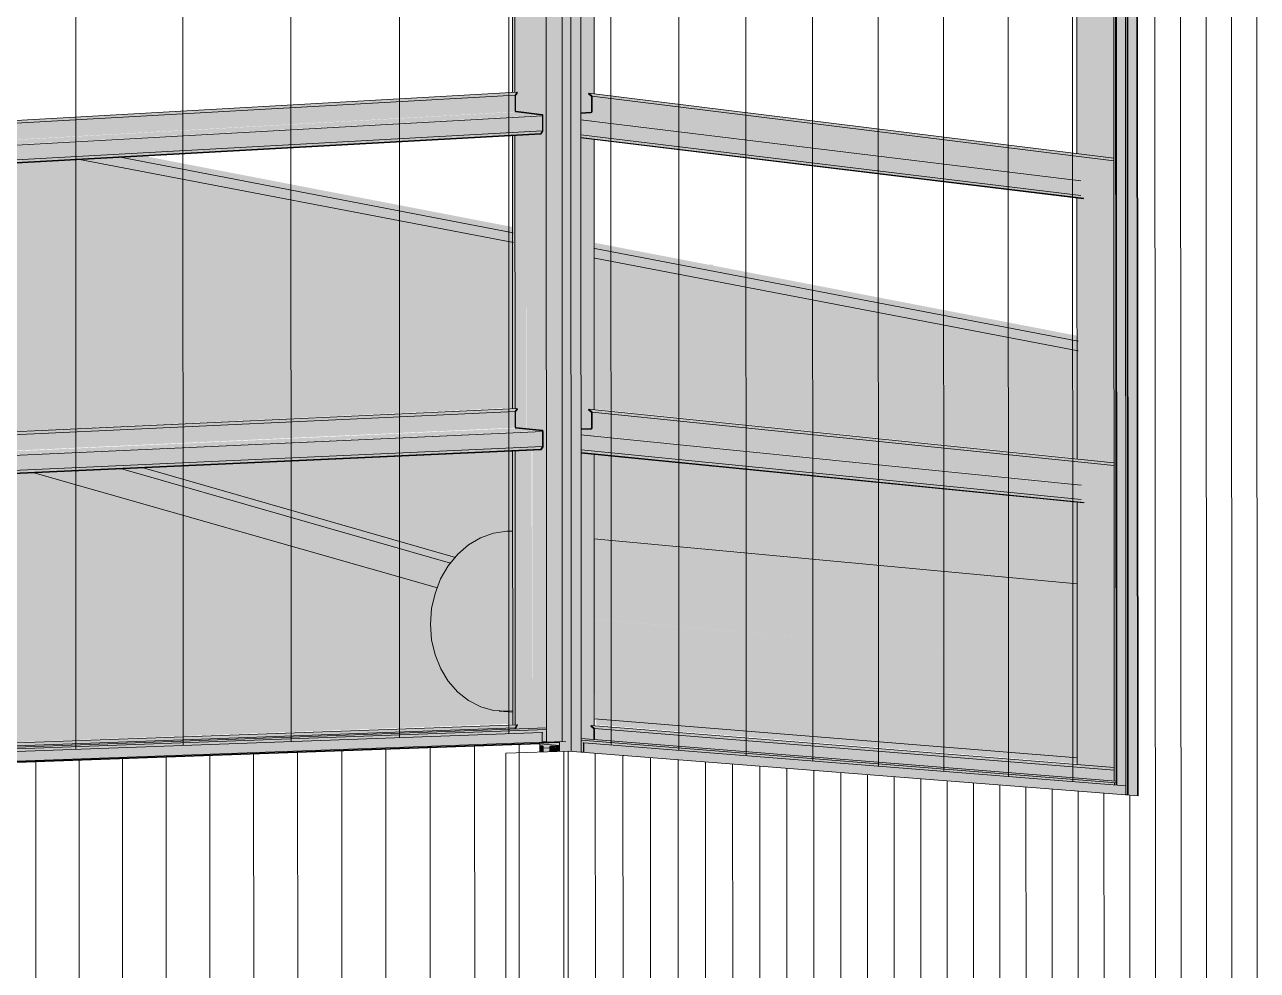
# Model space of a CAD drawing. Header units: inches. Extents: x 31213 to 31218, y -65 to 66.
# Drawn here: x 31216.3191 to 31216.3857, y -64.8469 to -64.7957 of the extents above; entities that cross this region are included whole.
import ezdxf

# ---------------------------------------------------------------- set-up
doc = ezdxf.new("R2010")
doc.units = ezdxf.units.IN
doc.header["$MEASUREMENT"] = 0
for name, color, linetype, lineweight in [('A-GLAZ-CURT', 52, 'Continuous', 9), ('A-GLAZ-CWMG', 51, 'Continuous', 9), ('A-WALL', 113, 'Continuous', 13), ('A-WALL-PATT', 111, 'Continuous', 13), ('L-SITE-WALL', 31, 'Continuous', 13), ('M-HVAC-DUCT', 70, 'Continuous', 9), ('S-BEAM', 12, 'Continuous', 9), ('S-COLS', 52, 'Continuous', 9)]:
    doc.layers.add(name, color=color, linetype=linetype, lineweight=lineweight)

# ---------------------------------------------------------------- blocks, each defined once
blk = doc.blocks.new('FP_53-Looking South East')
at = {"layer": 'A-WALL-PATT', "lineweight": 9}
for p, q in [((-6208.179241, -64.853399), (-6208.179272, -64.78906)), ((-6208.177857, -64.853431), (-6208.177888, -64.789371)), ((-6208.176477, -64.853463), (-6208.176509, -64.789681)), ((-6208.175103, -64.853495), (-6208.175135, -64.78999)), ((-6208.173734, -64.853527), (-6208.173766, -64.790298)), ((-6208.209537, -64.852698), (-6208.209543, -64.835135)), ((-6208.208039, -64.852732), (-6208.208045, -64.835253)), ((-6208.206547, -64.852767), (-6208.206553, -64.83537)), ((-6208.205061, -64.852801), (-6208.205067, -64.835487)), ((-6208.20358, -64.852836), (-6208.203587, -64.835603)), ((-6208.202105, -64.85287), (-6208.202112, -64.835719)), ((-6208.200635, -64.852904), (-6208.200642, -64.835835)), ((-6208.199171, -64.852938), (-6208.199178, -64.83595)), ((-6208.197713, -64.852972), (-6208.19772, -64.836065)), ((-6208.19626, -64.853005), (-6208.196267, -64.836179)), ((-6208.194812, -64.853039), (-6208.19482, -64.836293)), ((-6208.19337, -64.853072), (-6208.193378, -64.836406)), ((-6208.191934, -64.853105), (-6208.191941, -64.836519)), ((-6208.190502, -64.853138), (-6208.19051, -64.836632)), ((-6208.189076, -64.853171), (-6208.189084, -64.836744)), ((-6208.187656, -64.853204), (-6208.187663, -64.836856)), ((-6208.18624, -64.853237), (-6208.186248, -64.836967)), ((-6208.18483, -64.85327), (-6208.184837, -64.837078)), ((-6208.183425, -64.853302), (-6208.183432, -64.837188)), ((-6208.182025, -64.853335), (-6208.182033, -64.837298)), ((-6208.180631, -64.853367), (-6208.180638, -64.837408))]:
    blk.add_line(p, q, dxfattribs=at)
blk = doc.blocks.new('FP_54-Looking South East')
at = {"layer": 'A-WALL-PATT', "lineweight": 9}
for p, q in [((-6208.213649, -64.852602), (-6208.213655, -64.835113)), ((-6208.211232, -64.852639), (-6208.211238, -64.835027))]:
    blk.add_line(p, q, dxfattribs=at)
blk = doc.blocks.new('FP_68-Looking South East')
at = {"layer": 'A-WALL-PATT', "lineweight": 9}
for p, q in [((-6208.228013, -64.852265), (-6208.228018, -64.835186)), ((-6208.225636, -64.852321), (-6208.225641, -64.835101)), ((-6208.223252, -64.852377), (-6208.223257, -64.835015)), ((-6208.220861, -64.852433), (-6208.220866, -64.834929)), ((-6208.218464, -64.852489), (-6208.218469, -64.834843)), ((-6208.21606, -64.852545), (-6208.216066, -64.834756)), ((-6208.213655, -64.835113), (-6208.213655, -64.83467)), ((-6208.239802, -64.851989), (-6208.239806, -64.83561)), ((-6208.237457, -64.852044), (-6208.237461, -64.835525)), ((-6208.235106, -64.852099), (-6208.23511, -64.835441)), ((-6208.232748, -64.852154), (-6208.232753, -64.835356)), ((-6208.230384, -64.85221), (-6208.230388, -64.835271))]:
    blk.add_line(p, q, dxfattribs=at)
blk = doc.blocks.new('FP_69-Looking South East')
at = {"layer": 'A-WALL-PATT', "lineweight": 9}
blk.add_line((-6208.2115, -64.835036), (-6208.2115, -64.834713), dxfattribs=at)
blk = doc.blocks.new('FP_70-Looking South East')
at = {"layer": 'A-WALL-PATT', "lineweight": 9}
for p, q in [((-6208.214209, -64.834087), (-6208.214227, -64.782488)), ((-6208.220124, -64.834302), (-6208.22014, -64.782879)), ((-6208.231832, -64.834727), (-6208.231846, -64.783653)), ((-6208.225998, -64.834515), (-6208.226013, -64.783268)), ((-6208.237628, -64.834937), (-6208.23764, -64.784036))]:
    blk.add_line(p, q, dxfattribs=at)
blk = doc.blocks.new('FP_71-Looking South East')
at = {"layer": 'A-WALL-PATT', "lineweight": 9}
for p, q in [((-6208.20868, -64.834691), (-6208.208699, -64.78346)), ((-6208.205014, -64.834981), (-6208.205034, -64.784279)), ((-6208.201382, -64.835269), (-6208.201402, -64.785091)), ((-6208.197784, -64.835555), (-6208.197804, -64.785895)), ((-6208.194219, -64.835838), (-6208.194239, -64.786691)), ((-6208.190686, -64.836118), (-6208.190707, -64.787481)), ((-6208.187186, -64.836395), (-6208.187208, -64.788263)), ((-6208.183718, -64.83667), (-6208.18374, -64.789038))]:
    blk.add_line(p, q, dxfattribs=at)

msp = doc.modelspace()

# ---------------------------------------------------------------- hatches: boundary and pattern name
at = {"layer": 'A-GLAZ-CWMG', "lineweight": 5}
for points in [[(31216.34729, -64.834531), (31216.348147, -64.8345), (31216.348129, -64.781948), (31216.347272, -64.782005), (31216.34729, -64.832893)], [(31216.347988, -64.835036), (31216.348631, -64.835019), (31216.348612, -64.78197), (31216.347969, -64.782012), (31216.347988, -64.835019)], [(31216.349164, -64.835079), (31216.349145, -64.783096), (31216.348612, -64.78197), (31216.348631, -64.835037)], [(31216.379251, -64.837445), (31216.379227, -64.788851), (31216.378735, -64.789709), (31216.378758, -64.837406)], [(31216.378629, -64.837392), (31216.378606, -64.78969), (31216.378208, -64.789601), (31216.377998, -64.789966), (31216.37802, -64.83685), (31216.378621, -64.836897), (31216.378621, -64.837391)], [(31216.378721, -64.837399), (31216.378688, -64.789708), (31216.378606, -64.789711), (31216.378629, -64.837392), (31216.378698, -64.837397)], [(31216.378758, -64.837402), (31216.378735, -64.789709), (31216.378698, -64.789711), (31216.378721, -64.837399)], [(31216.378139, -64.836859), (31216.378117, -64.789904), (31216.378074, -64.789979), (31216.378096, -64.836856)], [(31216.261265, -64.83699), (31216.34729, -64.833861), (31216.347272, -64.833773), (31216.261265, -64.836913)], [(31216.261265, -64.837135), (31216.347064, -64.834046), (31216.34709, -64.83452), (31216.347291, -64.834513), (31216.347272, -64.833802), (31216.261265, -64.836933)], [(31216.260843, -64.837642), (31216.347052, -64.834539), (31216.347052, -64.834022), (31216.260843, -64.83715), (31216.260843, -64.837272)], [(31216.261265, -64.83767), (31216.347453, -64.834571), (31216.346926, -64.834544), (31216.261178, -64.837645), (31216.261178, -64.837664)], [(31216.347052, -64.834521), (31216.347064, -64.834518), (31216.347052, -64.834481)], [(31216.347441, -64.834548), (31216.347438, -64.834541), (31216.347386, -64.834543)], [(31216.34746, -64.834569), (31216.347441, -64.834541), (31216.347441, -64.834568)], [(31216.347453, -64.834571), (31216.347441, -64.834548), (31216.347441, -64.83457)], [(31216.378096, -64.836732), (31216.378096, -64.836646), (31216.349164, -64.834344), (31216.349164, -64.834433), (31216.373768, -64.836388)], [(31216.37801, -64.836849), (31216.378009, -64.836671), (31216.349164, -64.834376), (31216.349164, -64.835073), (31216.349293, -64.835068), (31216.349312, -64.834573), (31216.373768, -64.836513)], [(31216.349312, -64.835086), (31216.349293, -64.835069), (31216.349308, -64.835086)], [(31216.378621, -64.837395), (31216.37862, -64.836898), (31216.349312, -64.834573), (31216.349312, -64.83509), (31216.378148, -64.837358)]]:
    msp.add_hatch(color=256, dxfattribs=at).paths.add_polyline_path(points, flags=0)
h = msp.add_hatch(color=256, dxfattribs=at)
h.paths.add_polyline_path([(31216.378095, -64.836067), (31216.378088, -64.820432), (31216.377983, -64.820441), (31216.37801, -64.83606), (31216.378077, -64.836066)], flags=0)
h.paths.add_polyline_path([(31216.378088, -64.819591), (31216.37808, -64.803925), (31216.377975, -64.803912), (31216.377983, -64.81958)], flags=0)
h.paths.add_polyline_path([(31216.37808, -64.803116), (31216.378074, -64.789979), (31216.377969, -64.789986), (31216.377975, -64.803103)], flags=0)
at = {"layer": 'A-WALL', "lineweight": 5, "transparency": 33554573}
for points in [[(31216.348106, -64.835032), (31216.348583, -64.835017), (31216.348564, -64.781998), (31216.348252, -64.782019), (31216.348253, -64.784626), (31216.348147, -64.784625), (31216.348147, -64.808759), (31216.348335, -64.808759), (31216.348344, -64.832893), (31216.348489, -64.832893), (31216.348459, -64.834524), (31216.348106, -64.834501), (31216.348106, -64.835019)], [(31216.347386, -64.834543), (31216.347386, -64.834539), (31216.347988, -64.834522), (31216.347969, -64.834506), (31216.347367, -64.834542)], [(31216.379084, -64.837428), (31216.379077, -64.837416), (31216.378939, -64.837416)]]:
    msp.add_hatch(color=256, dxfattribs=at).paths.add_polyline_path(points, flags=0)
at = {"layer": 'L-SITE-WALL', "lineweight": 5}
msp.add_hatch(color=256, dxfattribs=at).paths.add_polyline_path([(31216.379285, -64.837444), (31216.379251, -64.788849), (31216.379227, -64.788851), (31216.379251, -64.837441)], flags=0)
h = msp.add_hatch(color=256, dxfattribs=at)
h.paths.add_polyline_path([(31216.378721, -64.837399), (31216.378688, -64.789708), (31216.378606, -64.789711), (31216.378655, -64.837394), (31216.378698, -64.837397)], flags=0)
h.paths.add_polyline_path([(31216.377991, -64.835914), (31216.377969, -64.820533), (31216.376207, -64.820609), (31216.376207, -64.821425), (31216.376365, -64.821572), (31216.375991, -64.821566), (31216.375997, -64.835752), (31216.377969, -64.835912)], flags=0)
h.paths.add_polyline_path([(31216.377983, -64.81944), (31216.377969, -64.804073), (31216.376199, -64.804166), (31216.376199, -64.804982), (31216.376357, -64.805127), (31216.375983, -64.805114), (31216.37599, -64.819235), (31216.377969, -64.819439)], flags=0)
h.paths.add_polyline_path([(31216.377975, -64.802969), (31216.377941, -64.789979), (31216.375976, -64.789539), (31216.375977, -64.792026), (31216.376915, -64.792233), (31216.376953, -64.792283), (31216.376977, -64.792315), (31216.377057, -64.792421), (31216.377033, -64.792446), (31216.376552, -64.79234), (31216.376194, -64.792362), (31216.376195, -64.794553), (31216.377058, -64.794758), (31216.376916, -64.794962), (31216.376195, -64.794998), (31216.375978, -64.794951), (31216.375982, -64.80272), (31216.377969, -64.802968)], flags=0)
at = {"layer": 'M-HVAC-DUCT', "lineweight": 5}
for points in [[(31216.345148, -64.832868), (31216.345472, -64.832823), (31216.345454, -64.82315), (31216.345145, -64.823132), (31216.344426, -64.823236), (31216.343731, -64.823485), (31216.343078, -64.823871), (31216.342489, -64.824382), (31216.341981, -64.825002), (31216.341569, -64.825713), (31216.341266, -64.826493), (31216.34108, -64.827318), (31216.341018, -64.828164), (31216.341081, -64.829005), (31216.341267, -64.829816), (31216.341646, -64.830694), (31216.341983, -64.831249), (31216.342492, -64.831829), (31216.343119, -64.832313), (31216.343734, -64.832627), (31216.34443, -64.832821)], [(31216.375999, -64.830182), (31216.375983, -64.825988), (31216.34988, -64.823553), (31216.34988, -64.827886), (31216.37598, -64.83018)]]:
    msp.add_hatch(color=256, dxfattribs=at).paths.add_polyline_path(points, flags=0)
h = msp.add_hatch(color=256, dxfattribs=at)
h.paths.add_polyline_path([(31216.376005, -64.835369), (31216.37598, -64.83018), (31216.34988, -64.827889), (31216.349916, -64.833255), (31216.375983, -64.835367)], flags=0)
h.paths.add_polyline_path([(31216.345472, -64.832894), (31216.345454, -64.832825), (31216.345148, -64.832868), (31216.345455, -64.832893)], flags=0)
h = msp.add_hatch(color=256, dxfattribs=at)
h.paths.add_polyline_path([(31216.376005, -64.835379), (31216.375983, -64.835367), (31216.375984, -64.835378)], flags=0)
h.paths.add_polyline_path([(31216.345472, -64.832905), (31216.345455, -64.832893), (31216.345455, -64.832904)], flags=0)
at = {"layer": 'S-BEAM', "lineweight": 5}
h = msp.add_hatch(color=256, dxfattribs=at)
h.paths.add_polyline_path([(31216.376041, -64.812864), (31216.37603, -64.812568), (31216.356296, -64.808768), (31216.356296, -64.808715), (31216.356023, -64.808715), (31216.349912, -64.807539), (31216.349912, -64.807843), (31216.37603, -64.812862)], flags=0)
h.paths.add_polyline_path([(31216.345499, -64.806995), (31216.34549, -64.806687), (31216.325417, -64.802822), (31216.324151, -64.802892), (31216.34549, -64.806993)], flags=0)
h.paths.add_polyline_path([(31216.314866, -64.801107), (31216.31614, -64.801035), (31216.265514, -64.791285), (31216.265514, -64.791201), (31216.26455, -64.791015), (31216.264868, -64.791498), (31216.31249, -64.80065)], flags=0)
h = msp.add_hatch(color=256, dxfattribs=at)
h.paths.add_polyline_path([(31216.376043, -64.813374), (31216.37603, -64.812862), (31216.349912, -64.807843), (31216.349914, -64.80837), (31216.376031, -64.813372)], flags=0)
h.paths.add_polyline_path([(31216.3455, -64.807525), (31216.34549, -64.806993), (31216.324151, -64.802892), (31216.321944, -64.803013), (31216.345491, -64.807523)], flags=0)
h.paths.add_polyline_path([(31216.312646, -64.801232), (31216.314866, -64.801107), (31216.265637, -64.791646), (31216.26564, -64.79223), (31216.31249, -64.801203)], flags=0)
h.paths.add_polyline_path([(31216.260486, -64.791911), (31216.262325, -64.791794), (31216.262241, -64.791666), (31216.259962, -64.791811)], flags=0)
h.paths.add_polyline_path([(31216.263105, -64.791744), (31216.265391, -64.791599), (31216.264868, -64.791498), (31216.262581, -64.791644)], flags=0)
h = msp.add_hatch(color=256, dxfattribs=at)
h.paths.add_polyline_path([(31216.376048, -64.825963), (31216.376031, -64.821531), (31216.349917, -64.818938), (31216.349919, -64.823521), (31216.376031, -64.825961)], flags=0)
h.paths.add_polyline_path([(31216.342364, -64.824549), (31216.342523, -64.824354), (31216.343154, -64.823819), (31216.343766, -64.823457), (31216.344462, -64.823207), (31216.345181, -64.823103), (31216.345505, -64.823102), (31216.345491, -64.81877), (31216.325487, -64.819699), (31216.342315, -64.824535)], flags=0)
h.paths.add_polyline_path([(31216.376045, -64.819201), (31216.376031, -64.813372), (31216.349914, -64.80837), (31216.349917, -64.816526), (31216.376031, -64.819199)], flags=0)
h.paths.add_polyline_path([(31216.318631, -64.817728), (31216.345503, -64.816457), (31216.345491, -64.807523), (31216.321944, -64.803013), (31216.276251, -64.805548), (31216.318558, -64.817707)], flags=0)
h.paths.add_polyline_path([(31216.270479, -64.803629), (31216.31249, -64.801241), (31216.31249, -64.801203), (31216.265637, -64.792229), (31216.26564, -64.796286), (31216.268698, -64.800926)], flags=0)
h.paths.add_polyline_path([(31216.263229, -64.792626), (31216.263228, -64.791768), (31216.262581, -64.791644), (31216.262692, -64.791812)], flags=0)
h = msp.add_hatch(color=256, dxfattribs=at)
h.paths.add_polyline_path([(31216.376094, -64.835706), (31216.376073, -64.835335), (31216.349956, -64.833217), (31216.349987, -64.833601), (31216.376073, -64.835704)], flags=0)
h.paths.add_polyline_path([(31216.299551, -64.835249), (31216.345541, -64.833544), (31216.345523, -64.832858), (31216.344497, -64.832774), (31216.3438, -64.832581), (31216.343147, -64.832247), (31216.342557, -64.831783), (31216.342045, -64.831199), (31216.341635, -64.830524), (31216.341331, -64.829768), (31216.341144, -64.828949), (31216.341081, -64.828115), (31216.341144, -64.827266), (31216.341402, -64.826255), (31216.341436, -64.826169), (31216.319531, -64.819926), (31216.273618, -64.822014), (31216.273334, -64.828435), (31216.298976, -64.835099)], flags=0)
h.paths.add_polyline_path([(31216.260486, -64.825095), (31216.260486, -64.822611), (31216.252352, -64.822981), (31216.260486, -64.825095)], flags=0)
h.paths.add_polyline_path([(31216.245255, -64.821137), (31216.260486, -64.820424), (31216.260486, -64.808991), (31216.248997, -64.807024), (31216.201156, -64.809675), (31216.242422, -64.820401)], flags=0)
h.paths.add_polyline_path([(31216.273715, -64.819804), (31216.3127, -64.817979), (31216.31229, -64.817862), (31216.27409, -64.811321), (31216.27372, -64.819684)], flags=0)
h.paths.add_polyline_path([(31216.195454, -64.807854), (31216.239302, -64.805364), (31216.233256, -64.804328), (31216.232992, -64.804329), (31216.232993, -64.804283), (31216.207664, -64.799946), (31216.207391, -64.799946), (31216.207391, -64.799899), (31216.190146, -64.796947), (31216.190146, -64.800463), (31216.194788, -64.806928)], flags=0)
h.paths.add_polyline_path([(31216.187937, -64.797388), (31216.187937, -64.796568), (31216.187266, -64.796454), (31216.187376, -64.796606)], flags=0)
for points in [[(31215.727652, -64.834839), (31216.345595, -64.800393), (31216.345595, -64.799554), (31215.727654, -64.8343)], [(31215.72808, -64.834276), (31216.345595, -64.799554), (31216.345703, -64.799397), (31215.72808, -64.834179)], [(31216.377975, -64.803103), (31216.377969, -64.802968), (31216.349582, -64.799447), (31216.349756, -64.799608), (31216.377969, -64.803103)], [(31216.378529, -64.80398), (31216.378529, -64.803172), (31216.349756, -64.799608), (31216.349756, -64.800446), (31216.378148, -64.803933)], [(31215.728079, -64.834862), (31216.345613, -64.800453), (31216.345595, -64.800393), (31215.728079, -64.834839), (31215.728079, -64.834855)], [(31215.729432, -64.834951), (31216.347065, -64.800639), (31216.345631, -64.800464), (31215.728104, -64.834893)], [(31216.376222, -64.804165), (31216.377976, -64.804073), (31216.377969, -64.803985), (31216.3497, -64.800516), (31216.349152, -64.800546), (31216.349166, -64.800859), (31216.375591, -64.804088)], [(31216.377998, -64.803988), (31216.377998, -64.803914), (31216.349756, -64.800446), (31216.3497, -64.800516), (31216.373768, -64.803469)], [(31215.729512, -64.835493), (31216.34708, -64.801488), (31216.347065, -64.800668), (31215.729513, -64.834965)], [(31216.376199, -64.804982), (31216.376199, -64.804192), (31216.349153, -64.800888), (31216.349166, -64.801708), (31216.37377, -64.804688)], [(31216.376357, -64.805127), (31216.376199, -64.804982), (31216.349154, -64.801726), (31216.349166, -64.801838), (31216.373769, -64.804814)], [(31216.376337, -64.805157), (31216.376357, -64.805127), (31216.349154, -64.801837), (31216.349166, -64.801872), (31216.37377, -64.804846)], [(31216.376199, -64.804192), (31216.376222, -64.804165), (31216.37377, -64.803895)], [(31216.377983, -64.81958), (31216.377969, -64.819439), (31216.349589, -64.816536), (31216.349762, -64.816698), (31216.377969, -64.819579)], [(31215.727629, -64.845837), (31216.345601, -64.817493), (31216.345601, -64.816654), (31215.72763, -64.845297)], [(31216.378537, -64.820444), (31216.378536, -64.819637), (31216.349762, -64.816698), (31216.349762, -64.817537), (31216.378148, -64.820405)], [(31215.728055, -64.845863), (31216.34561, -64.817535), (31216.345601, -64.817493), (31215.728055, -64.84584), (31215.728055, -64.845856)], [(31215.729408, -64.845936), (31216.347071, -64.817707), (31216.345637, -64.817563), (31215.728104, -64.845889)], [(31215.729489, -64.846479), (31216.347086, -64.818556), (31216.347071, -64.817736), (31215.72949, -64.845951)], [(31216.37623, -64.820608), (31216.377984, -64.820532), (31216.377969, -64.820459), (31216.349706, -64.817606), (31216.349158, -64.817631), (31216.349166, -64.817888), (31216.375598, -64.820545)], [(31216.377998, -64.820462), (31216.377998, -64.82039), (31216.349762, -64.817537), (31216.349734, -64.817596), (31216.349706, -64.817606), (31216.373768, -64.820035)], [(31216.376207, -64.821425), (31216.376207, -64.820635), (31216.349159, -64.817917), (31216.349166, -64.818736), (31216.37377, -64.821183)], [(31216.376365, -64.821572), (31216.376207, -64.821425), (31216.34916, -64.818756), (31216.349165, -64.818872), (31216.373769, -64.821314)], [(31216.376344, -64.821601), (31216.376365, -64.821572), (31216.34916, -64.818871), (31216.349166, -64.818904), (31216.373769, -64.821346)], [(31216.376207, -64.820635), (31216.37623, -64.820608), (31216.37377, -64.82039)], [(31215.727605, -64.856835), (31215.763991, -64.855495), (31215.763992, -64.854993), (31215.764832, -64.854994), (31215.764832, -64.855149), (31215.892912, -64.850501), (31215.892913, -64.850295), (31215.893407, -64.850295), (31215.893429, -64.850867), (31215.941832, -64.849108), (31215.941833, -64.848512), (31215.942367, -64.848495), (31215.9428, -64.848512), (31215.9428, -64.848691), (31216.185539, -64.839883), (31216.185567, -64.839628), (31216.186269, -64.839603), (31216.186269, -64.84033), (31216.26007, -64.837652), (31216.2601, -64.836911), (31216.260865, -64.836886), (31216.261265, -64.836913), (31216.261265, -64.837135), (31216.345607, -64.834045), (31216.345607, -64.833757), (31215.727607, -64.856295)], [(31215.728033, -64.856279), (31216.345607, -64.833757), (31216.345715, -64.833594), (31215.728033, -64.856178)], [(31216.345607, -64.833834), (31216.345627, -64.833833), (31216.345632, -64.833769), (31216.345607, -64.833795)], [(31216.377991, -64.836059), (31216.377969, -64.835912), (31216.349712, -64.833636), (31216.349885, -64.833801), (31216.377969, -64.836057)], [(31216.378545, -64.836891), (31216.378544, -64.836103), (31216.349885, -64.833801), (31216.349886, -64.834619), (31216.378148, -64.83686)], [(31216.345738, -64.834672), (31216.346074, -64.83466), (31216.345642, -64.834636), (31216.345642, -64.834665)], [(31216.346927, -64.835073), (31216.347092, -64.835067), (31216.347077, -64.834806), (31216.346927, -64.834812), (31216.346927, -64.835018)], [(31216.347507, -64.835052), (31216.347989, -64.835018), (31216.34797, -64.834854), (31216.347507, -64.834817), (31216.347507, -64.835018)], [(31216.347989, -64.834826), (31216.34797, -64.834774), (31216.347707, -64.834804), (31216.34797, -64.834825)], [(31216.347989, -64.834855), (31216.34797, -64.834825), (31216.34797, -64.834854)]]:
    msp.add_hatch(color=256, dxfattribs=at).paths.add_polyline_path(points, flags=0)
h = msp.add_hatch(color=256, dxfattribs=at)
h.paths.add_polyline_path([(31216.346993, -64.801666), (31216.3471, -64.801508), (31216.34708, -64.801488), (31216.346979, -64.801635)], flags=0)
h.paths.add_polyline_path([(31216.347065, -64.800639), (31216.347065, -64.800601), (31216.345631, -64.800425), (31216.345631, -64.800464)], flags=0)
h.paths.add_polyline_path([(31216.345616, -64.800397), (31216.345616, -64.799575), (31216.345595, -64.799554), (31216.345595, -64.800393)], flags=0)
at = {"layer": 'S-BEAM'}
h = msp.add_hatch(color=256, dxfattribs=at)
h.paths.add_polyline_path([(31216.349152, -64.800546), (31216.3497, -64.800516), (31216.3497, -64.800477), (31216.349152, -64.800537)], flags=0)
h.paths.add_polyline_path([(31216.349723, -64.80045), (31216.349756, -64.800446), (31216.349756, -64.799608), (31216.349582, -64.799447), (31216.349561, -64.799478), (31216.349723, -64.799628), (31216.349723, -64.799983)], flags=0)
at = {"layer": 'S-BEAM', "lineweight": 5}
h = msp.add_hatch(color=256, dxfattribs=at)
h.paths.add_polyline_path([(31215.730539, -64.835528), (31215.765488, -64.833606), (31215.765488, -64.833512), (31215.730538, -64.835437)], flags=0)
h.paths.add_polyline_path([(31215.767906, -64.833473), (31215.805277, -64.831419), (31215.805277, -64.831322), (31215.767906, -64.833379)], flags=0)
h.paths.add_polyline_path([(31215.807863, -64.831276), (31215.847916, -64.829074), (31215.847916, -64.828974), (31215.807863, -64.831179)], flags=0)
h.paths.add_polyline_path([(31215.850688, -64.828922), (31215.893722, -64.826556), (31215.893722, -64.826451), (31215.850687, -64.828821)], flags=0)
h.paths.add_polyline_path([(31215.8967, -64.826392), (31215.943061, -64.823843), (31215.943061, -64.823735), (31215.8967, -64.826287)], flags=0)
h.paths.add_polyline_path([(31215.94627, -64.823667), (31215.996358, -64.820913), (31215.996358, -64.8208), (31215.94627, -64.823558)], flags=0)
h.paths.add_polyline_path([(31215.999828, -64.820722), (31216.054111, -64.817737), (31216.054111, -64.81762), (31215.999828, -64.820609)], flags=0)
h.paths.add_polyline_path([(31216.057873, -64.81753), (31216.116902, -64.814285), (31216.116902, -64.814162), (31216.057873, -64.817413), (31216.057873, -64.817491)], flags=0)
h.paths.add_polyline_path([(31216.120995, -64.81406), (31216.18542, -64.810518), (31216.18542, -64.81039), (31216.120995, -64.813937)], flags=0)
h.paths.add_polyline_path([(31216.189891, -64.810272), (31216.260486, -64.80639), (31216.260486, -64.806256), (31216.189891, -64.810143)], flags=0)
h.paths.add_polyline_path([(31216.265393, -64.80612), (31216.346979, -64.801635), (31216.347065, -64.801489), (31216.265393, -64.805986)], flags=0)
h = msp.add_hatch(color=256, dxfattribs=at)
h.paths.add_polyline_path([(31216.341406, -64.826193), (31216.341603, -64.825686), (31216.342083, -64.824856), (31216.324247, -64.819738), (31216.319509, -64.819952), (31216.341364, -64.826181)], flags=0)
h.paths.add_polyline_path([(31216.312681, -64.818006), (31216.317439, -64.817785), (31216.275029, -64.805616), (31216.27428, -64.805658), (31216.274332, -64.805746), (31216.274274, -64.80706), (31216.312491, -64.817952)], flags=0)
h = msp.add_hatch(color=256, dxfattribs=at)
h.paths.add_polyline_path([(31216.342107, -64.824863), (31216.342363, -64.82455), (31216.325433, -64.819684), (31216.324247, -64.819738), (31216.342014, -64.824836)], flags=0)
h.paths.add_polyline_path([(31216.317439, -64.817785), (31216.318557, -64.817708), (31216.276251, -64.805549), (31216.275029, -64.805616), (31216.317172, -64.817708)], flags=0)
h = msp.add_hatch(color=256, dxfattribs=at)
h.paths.add_polyline_path([(31215.728057, -64.845277), (31215.773696, -64.843136), (31215.773696, -64.843058), (31215.728057, -64.845178)], flags=0)
h.paths.add_polyline_path([(31215.774565, -64.843122), (31215.87125, -64.838612), (31215.87125, -64.838528), (31215.774586, -64.843017), (31215.774507, -64.843082)], flags=0)
h.paths.add_polyline_path([(31215.871552, -64.838626), (31215.871787, -64.838587), (31215.87175, -64.838505), (31215.871688, -64.838508), (31215.871581, -64.838601)], flags=0)
h.paths.add_polyline_path([(31215.872271, -64.838593), (31216.345601, -64.816654), (31216.345709, -64.816494), (31215.872104, -64.838488)], flags=0)
at = {"layer": 'S-BEAM'}
h = msp.add_hatch(color=256, dxfattribs=at)
h.paths.add_polyline_path([(31216.349158, -64.817631), (31216.349706, -64.817606), (31216.349706, -64.817567), (31216.349158, -64.817622)], flags=0)
h.paths.add_polyline_path([(31216.349729, -64.81754), (31216.349762, -64.817535), (31216.349762, -64.816698), (31216.349589, -64.816536), (31216.349567, -64.816566), (31216.349729, -64.816718), (31216.349729, -64.817535)], flags=0)
at = {"layer": 'S-BEAM', "lineweight": 5}
h = msp.add_hatch(color=256, dxfattribs=at)
h.paths.add_polyline_path([(31216.346999, -64.818736), (31216.347106, -64.818576), (31216.347086, -64.818556), (31216.346985, -64.818705)], flags=0)
h.paths.add_polyline_path([(31216.347071, -64.817707), (31216.347071, -64.817669), (31216.345637, -64.817535), (31216.345637, -64.817563)], flags=0)
h.paths.add_polyline_path([(31216.345622, -64.817497), (31216.345622, -64.816674), (31216.345601, -64.816654), (31216.345601, -64.817493)], flags=0)
h = msp.add_hatch(color=256, dxfattribs=at)
h.paths.add_polyline_path([(31215.730539, -64.846524), (31215.765466, -64.844948), (31215.765466, -64.844852), (31215.730538, -64.846431)], flags=0)
h.paths.add_polyline_path([(31215.767906, -64.844838), (31215.805256, -64.843153), (31215.805256, -64.843053), (31215.767906, -64.844742)], flags=0)
h.paths.add_polyline_path([(31215.807863, -64.843035), (31215.847896, -64.841228), (31215.847896, -64.841125), (31215.807863, -64.842935)], flags=0)
h.paths.add_polyline_path([(31215.850688, -64.841102), (31215.893703, -64.839161), (31215.893703, -64.839054), (31215.850688, -64.840999)], flags=0)
h.paths.add_polyline_path([(31215.8967, -64.839026), (31215.943044, -64.836934), (31215.943044, -64.836824), (31215.8967, -64.838919)], flags=0)
h.paths.add_polyline_path([(31215.946271, -64.836789), (31215.996344, -64.834529), (31215.996344, -64.834414), (31215.94627, -64.836678)], flags=0)
h.paths.add_polyline_path([(31215.999828, -64.834372), (31216.054099, -64.831923), (31216.054075, -64.831804), (31215.999828, -64.834256)], flags=0)
h.paths.add_polyline_path([(31216.057873, -64.831752), (31216.116893, -64.829089), (31216.116893, -64.828963), (31216.057873, -64.831632)], flags=0)
h.paths.add_polyline_path([(31216.120995, -64.828904), (31216.185415, -64.825996), (31216.185387, -64.825867), (31216.120995, -64.828778)], flags=0)
h.paths.add_polyline_path([(31216.189891, -64.825794), (31216.260486, -64.822609), (31216.260486, -64.822471), (31216.189891, -64.825663)], flags=0)
h.paths.add_polyline_path([(31216.265393, -64.822387), (31216.346985, -64.818705), (31216.347071, -64.818557), (31216.265393, -64.822249)], flags=0)
at = {"layer": 'S-BEAM'}
msp.add_hatch(color=256, dxfattribs=at).paths.add_polyline_path([(31216.349886, -64.834401), (31216.349885, -64.833801), (31216.349712, -64.833636), (31216.349691, -64.833667), (31216.349852, -64.83382), (31216.349876, -64.8344)], flags=0)
at = {"layer": 'S-BEAM', "lineweight": 5}
h = msp.add_hatch(color=256, dxfattribs=at)
h.paths.add_polyline_path([(31216.347092, -64.835067), (31216.347112, -64.835066), (31216.347092, -64.835018)], flags=0)
h.paths.add_polyline_path([(31216.347077, -64.834778), (31216.347053, -64.834737), (31216.346927, -64.834732), (31216.346927, -64.834766), (31216.347053, -64.834776)], flags=0)
at = {"layer": 'S-BEAM'}
h = msp.add_hatch(color=256, dxfattribs=at)
h.paths.add_polyline_path([(31216.347474, -64.835053), (31216.347507, -64.835052), (31216.347491, -64.834819), (31216.347474, -64.83482), (31216.347474, -64.835018)], flags=0)
h.paths.add_polyline_path([(31216.34753, -64.83479), (31216.347989, -64.834743), (31216.34797, -64.834736), (31216.34753, -64.834751)], flags=0)
at = {"layer": 'S-COLS', "lineweight": 5}
h = msp.add_hatch(color=256, dxfattribs=at)
h.paths.add_polyline_path([(31216.349854, -64.834398), (31216.349828, -64.833795), (31216.349692, -64.833666), (31216.349713, -64.833635), (31216.349878, -64.833635), (31216.349873, -64.818974), (31216.34916, -64.818904), (31216.349166, -64.834343), (31216.349854, -64.834398)], flags=0)
h.paths.add_polyline_path([(31216.349873, -64.818806), (31216.349872, -64.817959), (31216.349159, -64.817887), (31216.349166, -64.818736), (31216.349764, -64.818796)], flags=0)
h.paths.add_polyline_path([(31216.349707, -64.817605), (31216.349756, -64.817569), (31216.349731, -64.817539), (31216.34971, -64.816697), (31216.349569, -64.816565), (31216.34959, -64.816535), (31216.349872, -64.816534), (31216.349867, -64.801956), (31216.349154, -64.80187), (31216.349166, -64.817591), (31216.349707, -64.817595)], flags=0)
h.paths.add_polyline_path([(31216.349866, -64.801793), (31216.349866, -64.800945), (31216.349153, -64.800858), (31216.349166, -64.801708), (31216.349758, -64.80178)], flags=0)
h.paths.add_polyline_path([(31216.349701, -64.800514), (31216.349757, -64.800448), (31216.349725, -64.800445), (31216.349703, -64.799606), (31216.349563, -64.799476), (31216.349584, -64.799445), (31216.349866, -64.79948), (31216.34986, -64.783718), (31216.349147, -64.78356), (31216.349166, -64.800506), (31216.349701, -64.800493)], flags=0)
h = msp.add_hatch(color=256, dxfattribs=at)
h.paths.add_polyline_path([(31216.345468, -64.833603), (31216.345598, -64.833593), (31216.345593, -64.818799), (31216.345463, -64.818805), (31216.345468, -64.833593)], flags=0)
h.paths.add_polyline_path([(31216.345462, -64.816505), (31216.345592, -64.816493), (31216.345587, -64.801743), (31216.345457, -64.80175), (31216.345462, -64.816493)], flags=0)
h.paths.add_polyline_path([(31216.345456, -64.799409), (31216.345586, -64.799395), (31216.345581, -64.78645), (31216.345451, -64.786458), (31216.345456, -64.799395)], flags=0)
h = msp.add_hatch(color=256, dxfattribs=at)
h.paths.add_polyline_path([(31216.345629, -64.833832), (31216.346187, -64.833791), (31216.346182, -64.818772), (31216.345593, -64.818799), (31216.345629, -64.833597), (31216.34573, -64.833624), (31216.345629, -64.833794)], flags=0)
h.paths.add_polyline_path([(31216.346181, -64.817578), (31216.346176, -64.80171), (31216.345587, -64.801743), (31216.345623, -64.816497), (31216.345724, -64.816524), (31216.345623, -64.816673), (31216.345638, -64.817523), (31216.346022, -64.817562)], flags=0)
h.paths.add_polyline_path([(31216.346176, -64.80049), (31216.346171, -64.786578), (31216.345581, -64.78645), (31216.345617, -64.7994), (31216.345718, -64.799427), (31216.345617, -64.799573), (31216.345632, -64.800424), (31216.345948, -64.800462)], flags=0)
for points in [[(31216.346524, -64.833799), (31216.347292, -64.833768), (31216.347274, -64.786545), (31216.346507, -64.786594), (31216.346512, -64.800531), (31216.347066, -64.800629), (31216.347081, -64.800667), (31216.347101, -64.80067), (31216.347073, -64.801549), (31216.34698, -64.801666), (31216.346513, -64.801691), (31216.346518, -64.817612), (31216.347072, -64.817697), (31216.347087, -64.817735), (31216.347107, -64.817738), (31216.347079, -64.818617), (31216.346986, -64.818736), (31216.346519, -64.818757), (31216.346524, -64.833794)], [(31216.34799, -64.834713), (31216.347971, -64.83455), (31216.346524, -64.834628), (31216.346524, -64.834643), (31216.347093, -64.834642), (31216.347971, -64.834711)], [(31216.346076, -64.834659), (31216.346187, -64.834625), (31216.346187, -64.834615), (31216.345728, -64.834632)], [(31216.346187, -64.834655), (31216.346524, -64.834625), (31216.346506, -64.834604), (31216.346187, -64.834628)], [(31216.347113, -64.835066), (31216.347475, -64.835053), (31216.347492, -64.834818), (31216.347531, -64.834789), (31216.347531, -64.834751), (31216.347913, -64.834707), (31216.346928, -64.834629), (31216.346928, -64.834727), (31216.347078, -64.834768), (31216.347093, -64.834805), (31216.347113, -64.834808), (31216.347113, -64.835018)]]:
    msp.add_hatch(color=256, dxfattribs=at).paths.add_polyline_path(points, flags=0)
h = msp.add_hatch(color=256, dxfattribs=at)
h.paths.add_polyline_path([(31216.346187, -64.833812), (31216.346524, -64.833768), (31216.346491, -64.818758), (31216.346182, -64.818772), (31216.346187, -64.833794)], flags=0)
h.paths.add_polyline_path([(31216.346518, -64.817612), (31216.346506, -64.801692), (31216.346176, -64.80171), (31216.346206, -64.81758), (31216.346506, -64.817611)], flags=0)
h.paths.add_polyline_path([(31216.346512, -64.800531), (31216.346506, -64.786594), (31216.346171, -64.786578), (31216.346176, -64.80049), (31216.346506, -64.800531)], flags=0)

# ---------------------------------------------------------------- linework, layer by layer
at = {"layer": 'A-GLAZ-CWMG'}
for p, q in [((31216.347272, -64.782005), (31216.34729, -64.834513)), ((31216.348129, -64.781948), (31216.348147, -64.834482)), ((31216.348612, -64.78197), (31216.348631, -64.835021)), ((31216.349145, -64.783096), (31216.349164, -64.835063)), ((31216.379251, -64.837441), (31216.379227, -64.788851)), ((31216.378629, -64.837381), (31216.378606, -64.78969)), ((31216.378721, -64.837388), (31216.378698, -64.789711)), ((31216.378758, -64.837391), (31216.378735, -64.789709)), ((31216.377991, -64.836638), (31216.377969, -64.789986)), ((31216.378096, -64.836846), (31216.378074, -64.789979)), ((31216.378139, -64.836849), (31216.378117, -64.789904)), ((31216.34729, -64.833773), (31216.261195, -64.836909)), ((31216.34729, -64.833861), (31216.261195, -64.836993)), ((31216.347052, -64.834022), (31216.260843, -64.83715)), ((31216.347052, -64.834539), (31216.260843, -64.837642)), ((31216.347076, -64.834024), (31216.347052, -64.834022)), ((31216.347052, -64.834022), (31216.347052, -64.834521)), ((31216.347052, -64.834539), (31216.347386, -64.834566)), ((31216.347064, -64.834518), (31216.347064, -64.834045)), ((31216.347064, -64.834045), (31216.347076, -64.834046)), ((31216.347076, -64.834046), (31216.347076, -64.834024)), ((31216.347386, -64.834543), (31216.347089, -64.83452)), ((31216.348147, -64.8345), (31216.34729, -64.834531)), ((31216.34729, -64.834531), (31216.347314, -64.834532)), ((31216.347333, -64.834532), (31216.347321, -64.834531)), ((31216.347988, -64.83455), (31216.34746, -64.834569)), ((31216.347988, -64.835036), (31216.347988, -64.834505)), ((31216.348333, -64.834514), (31216.348147, -64.8345)), ((31216.349164, -64.834344), (31216.378096, -64.836646)), ((31216.349164, -64.834432), (31216.378096, -64.836732)), ((31216.261265, -64.83767), (31216.347417, -64.834572)), ((31216.347462, -64.834563), (31216.347386, -64.834566)), ((31216.34746, -64.834569), (31216.347417, -64.834566)), ((31216.347473, -64.834564), (31216.347462, -64.834563)), ((31216.349293, -64.835069), (31216.349164, -64.835073)), ((31216.349312, -64.834573), (31216.349274, -64.834575)), ((31216.349274, -64.834575), (31216.349274, -64.834597)), ((31216.349274, -64.834575), (31216.349312, -64.834578)), ((31216.349274, -64.834597), (31216.349293, -64.834596)), ((31216.349293, -64.834596), (31216.349293, -64.835069)), ((31216.349312, -64.835075), (31216.349312, -64.834573)), ((31216.349312, -64.834573), (31216.37862, -64.836898)), ((31216.37801, -64.836725), (31216.37801, -64.836849)), ((31216.378096, -64.836732), (31216.378077, -64.836732)), ((31216.378096, -64.836646), (31216.378096, -64.836732)), ((31216.37862, -64.836898), (31216.378621, -64.83738))]:
    msp.add_line(p, q, dxfattribs=at)
at = {"layer": 'A-WALL'}
for p, q in [((31216.347089, -64.83452), (31216.34729, -64.834513)), ((31216.347462, -64.834541), (31216.347405, -64.834543)), ((31216.347988, -64.834522), (31216.34749, -64.83454)), ((31216.349164, -64.835063), (31216.349293, -64.835073)), ((31216.378621, -64.83738), (31216.378699, -64.837387))]:
    msp.add_line(p, q, dxfattribs=at)
at = {"layer": 'L-SITE-WALL'}
for p, q in [((31216.379261, -64.788849), (31216.379285, -64.837444)), ((31216.375982, -64.80272), (31216.375978, -64.794951)), ((31216.37599, -64.819235), (31216.375983, -64.805114)), ((31216.375997, -64.835752), (31216.375991, -64.821566)), ((31216.346926, -64.83463), (31216.260888, -64.837722)), ((31216.345098, -64.835139), (31216.348459, -64.835019)), ((31216.345104, -64.852585), (31216.345098, -64.835139)), ((31216.346926, -64.835074), (31216.346926, -64.83463)), ((31216.346926, -64.83463), (31216.347988, -64.834714)), ((31216.347111, -64.834863), (31216.347989, -64.834832)), ((31216.379285, -64.837444), (31216.348459, -64.835019)), ((31216.348459, -64.835019), (31216.348465, -64.852639))]:
    msp.add_line(p, q, dxfattribs=at)
at = {"layer": 'M-HVAC-DUCT'}
for p, q in [((31216.345469, -64.823133), (31216.345145, -64.823132)), ((31216.34988, -64.823542), (31216.375999, -64.825982)), ((31216.345471, -64.832919), (31216.344733, -64.832859)), ((31216.345148, -64.832868), (31216.345474, -64.832841)), ((31216.376004, -64.835393), (31216.349884, -64.833277))]:
    msp.add_line(p, q, dxfattribs=at)
for points in [[(31216.345145, -64.823132, 0), (31216.344426, -64.823236, 0), (31216.343731, -64.823485, 0), (31216.343078, -64.823871, 0), (31216.342489, -64.824382, 0), (31216.341981, -64.825002, 0), (31216.341569, -64.825713, 0), (31216.341266, -64.826493, 0), (31216.34108, -64.827318, 0), (31216.341018, -64.828164, 0)], [(31216.341018, -64.828164, 0), (31216.341081, -64.829005, 0), (31216.341267, -64.829816, 0), (31216.341571, -64.830571, 0), (31216.341983, -64.831249, 0), (31216.342492, -64.831829, 0), (31216.343081, -64.832293, 0), (31216.343734, -64.832627, 0), (31216.34443, -64.832821, 0), (31216.345148, -64.832868, 0)]]:
    msp.add_polyline3d(points, dxfattribs=at)
at = {"layer": 'S-BEAM'}
for p, q in [((31215.72808, -64.834179), (31216.345703, -64.799397)), ((31215.72808, -64.834276), (31216.345595, -64.799554)), ((31216.345703, -64.799397), (31216.345595, -64.799554)), ((31216.345595, -64.799554), (31216.345595, -64.800393)), ((31216.345616, -64.799575), (31216.345716, -64.799428)), ((31216.345616, -64.800397), (31216.345616, -64.799575)), ((31216.345716, -64.799428), (31216.345703, -64.799397)), ((31216.349582, -64.799447), (31216.349561, -64.799478)), ((31216.349561, -64.799478), (31216.349723, -64.799628)), ((31216.349756, -64.799608), (31216.349582, -64.799447)), ((31216.349582, -64.799447), (31216.377975, -64.802969)), ((31216.349723, -64.799628), (31216.349723, -64.80045)), ((31216.349756, -64.800446), (31216.349756, -64.799608)), ((31216.349756, -64.799608), (31216.377975, -64.803103)), ((31216.347065, -64.800601), (31216.345631, -64.800425)), ((31216.345631, -64.800464), (31216.347065, -64.800639)), ((31216.3497, -64.800477), (31216.349152, -64.800507)), ((31216.349152, -64.800546), (31216.3497, -64.800516)), ((31215.729355, -64.834974), (31216.34708, -64.800668)), ((31216.34708, -64.800668), (31216.34708, -64.801488)), ((31216.3471, -64.801508), (31216.3471, -64.800671)), ((31216.349153, -64.800888), (31216.376199, -64.804192)), ((31215.729238, -64.835599), (31216.346979, -64.801635)), ((31215.729253, -64.835619), (31216.346993, -64.801666)), ((31215.729354, -64.835502), (31216.34708, -64.801488)), ((31216.34708, -64.801488), (31216.346979, -64.801635)), ((31216.346979, -64.801635), (31216.346993, -64.801666)), ((31216.346993, -64.801666), (31216.3471, -64.801508)), ((31216.349154, -64.801707), (31216.376199, -64.804982)), ((31216.349154, -64.801837), (31216.376357, -64.805127)), ((31216.349154, -64.80187), (31216.376337, -64.805157)), ((31216.3455, -64.807525), (31216.321944, -64.803013)), ((31216.324151, -64.802892), (31216.345499, -64.806995)), ((31216.349912, -64.807843), (31216.376041, -64.812864)), ((31216.376043, -64.813374), (31216.349914, -64.80837)), ((31215.872225, -64.838483), (31216.345709, -64.816494)), ((31216.345709, -64.816494), (31216.345601, -64.816654)), ((31216.345622, -64.816674), (31216.345722, -64.816526)), ((31216.345722, -64.816526), (31216.345709, -64.816494)), ((31216.349589, -64.816536), (31216.349567, -64.816566)), ((31216.349762, -64.816698), (31216.349589, -64.816536)), ((31216.349589, -64.816536), (31216.377983, -64.81944)), ((31215.872109, -64.8386), (31216.345601, -64.816654)), ((31216.345601, -64.816654), (31216.345601, -64.817493)), ((31216.345622, -64.817497), (31216.345622, -64.816674)), ((31216.349567, -64.816566), (31216.349729, -64.816718)), ((31216.349729, -64.816718), (31216.349729, -64.81754)), ((31216.349762, -64.817537), (31216.349762, -64.816698)), ((31216.349762, -64.816698), (31216.377983, -64.81958)), ((31215.729331, -64.845958), (31216.347086, -64.817736)), ((31216.347071, -64.817669), (31216.345637, -64.817525)), ((31216.345637, -64.817563), (31216.347071, -64.817707)), ((31216.347086, -64.817736), (31216.347086, -64.818556)), ((31216.347106, -64.818576), (31216.347106, -64.817739)), ((31216.349706, -64.817567), (31216.349158, -64.817592)), ((31216.349158, -64.817631), (31216.349706, -64.817606)), ((31215.72933, -64.846486), (31216.347086, -64.818556)), ((31216.347086, -64.818556), (31216.346985, -64.818705)), ((31216.349159, -64.817917), (31216.376207, -64.820635)), ((31215.729215, -64.846584), (31216.346985, -64.818705)), ((31215.72923, -64.846604), (31216.346999, -64.818736)), ((31216.346985, -64.818705), (31216.346999, -64.818736)), ((31216.346999, -64.818736), (31216.347106, -64.818576)), ((31216.34916, -64.818736), (31216.376207, -64.821425)), ((31216.34916, -64.818871), (31216.376365, -64.821572)), ((31216.34916, -64.818904), (31216.376344, -64.821601)), ((31216.324247, -64.819738), (31216.342107, -64.824863)), ((31216.342363, -64.82455), (31216.325433, -64.819684)), ((31216.341406, -64.826193), (31216.319509, -64.819952)), ((31215.728033, -64.856178), (31216.345715, -64.833594)), ((31215.728033, -64.856279), (31216.345607, -64.833757)), ((31216.345715, -64.833594), (31216.345607, -64.833757)), ((31216.345607, -64.833757), (31216.345607, -64.833834)), ((31216.345627, -64.833776), (31216.345728, -64.833625)), ((31216.345627, -64.833833), (31216.345627, -64.833776)), ((31216.345728, -64.833625), (31216.345715, -64.833594)), ((31216.349712, -64.833636), (31216.349691, -64.833667)), ((31216.349691, -64.833667), (31216.349852, -64.83382)), ((31216.349885, -64.833801), (31216.349712, -64.833636)), ((31216.349712, -64.833636), (31216.377991, -64.835914)), ((31216.349852, -64.83382), (31216.349853, -64.834399)), ((31216.349886, -64.834401), (31216.349885, -64.833801)), ((31216.349885, -64.833801), (31216.377991, -64.836059)), ((31216.345642, -64.834665), (31216.345738, -64.834672)), ((31216.346074, -64.83466), (31216.345727, -64.834633)), ((31216.347077, -64.834739), (31216.346927, -64.834727)), ((31216.346927, -64.834766), (31216.347077, -64.834778)), ((31216.346927, -64.834812), (31216.347092, -64.834806)), ((31216.347092, -64.834806), (31216.347092, -64.835067)), ((31216.347112, -64.835066), (31216.347112, -64.834808)), ((31216.347474, -64.83482), (31216.347474, -64.835053)), ((31216.347507, -64.835052), (31216.347507, -64.834817)), ((31216.347507, -64.834817), (31216.347989, -64.834855)), ((31216.347989, -64.834735), (31216.34753, -64.834751)), ((31216.34753, -64.83479), (31216.347989, -64.834774))]:
    msp.add_line(p, q, dxfattribs=at)
for points in [[(31216.345595, -64.800393, 0), (31216.3456, -64.800427, 0), (31216.345613, -64.800453, 0), (31216.345631, -64.800464, 0)], [(31216.345631, -64.800425, 0), (31216.345624, -64.800421, 0), (31216.345618, -64.800411, 0), (31216.345616, -64.800397, 0)], [(31216.3497, -64.800516, 0), (31216.34974, -64.800494, 0), (31216.349756, -64.800446, 0)], [(31216.349723, -64.80045, 0), (31216.349716, -64.800469, 0), (31216.3497, -64.800477, 0)], [(31216.3471, -64.800671, 0), (31216.347095, -64.800637, 0), (31216.347082, -64.800612, 0), (31216.347065, -64.800601, 0)], [(31216.347065, -64.800639, 0), (31216.347072, -64.800644, 0), (31216.347077, -64.800654, 0), (31216.34708, -64.800668, 0)], [(31216.345601, -64.817493, 0), (31216.345606, -64.817527, 0), (31216.345619, -64.817553, 0), (31216.345637, -64.817563, 0)], [(31216.345637, -64.817525, 0), (31216.345629, -64.81752, 0), (31216.345624, -64.81751, 0), (31216.345622, -64.817497, 0)], [(31216.347106, -64.817739, 0), (31216.347101, -64.817705, 0), (31216.347088, -64.817679, 0), (31216.347071, -64.817669, 0)], [(31216.347071, -64.817707, 0), (31216.347078, -64.817712, 0), (31216.347083, -64.817722, 0), (31216.347086, -64.817736, 0)], [(31216.349706, -64.817606, 0), (31216.349734, -64.817596, 0), (31216.349755, -64.81757, 0), (31216.349762, -64.817537, 0)], [(31216.349729, -64.81754, 0), (31216.349726, -64.817553, 0), (31216.349717, -64.817563, 0), (31216.349706, -64.817567, 0)], [(31216.345612, -64.834629, 0), (31216.345625, -64.834655, 0), (31216.345642, -64.834665, 0)], [(31216.347112, -64.834808, 0), (31216.347107, -64.834775, 0), (31216.347094, -64.83475, 0), (31216.347077, -64.834739, 0)], [(31216.347077, -64.834778, 0), (31216.347084, -64.834782, 0), (31216.347089, -64.834792, 0), (31216.347092, -64.834806, 0)], [(31216.34753, -64.834751, 0), (31216.347502, -64.834761, 0), (31216.347481, -64.834786, 0), (31216.347474, -64.83482, 0)], [(31216.347507, -64.834817, 0), (31216.34751, -64.834804, 0), (31216.347519, -64.834794, 0), (31216.34753, -64.83479, 0)]]:
    msp.add_polyline3d(points, dxfattribs=at)
at = {"layer": 'S-COLS'}
for p, q in [((31216.349866, -64.79948), (31216.34986, -64.783718)), ((31216.345456, -64.799409), (31216.345451, -64.786458)), ((31216.345586, -64.799402), (31216.345581, -64.78645)), ((31216.345462, -64.816505), (31216.345457, -64.80175)), ((31216.345592, -64.816499), (31216.345587, -64.801743)), ((31216.349872, -64.816563), (31216.349867, -64.801956)), ((31216.345468, -64.833603), (31216.345463, -64.818805)), ((31216.345598, -64.833598), (31216.345593, -64.818799)), ((31216.349878, -64.833649), (31216.349873, -64.818974))]:
    msp.add_line(p, q, dxfattribs=at)

# ---------------------------------------------------------------- block references
at = {"layer": 'A-GLAZ-CURT'}
for name in ['FP_70-Looking South East', 'FP_71-Looking South East']:
    msp.add_blockref(name, (37424.559473, 0), dxfattribs=at)
at = {"layer": 'L-SITE-WALL', "lineweight": 9}
for name in ['FP_53-Looking South East', 'FP_68-Looking South East', 'FP_54-Looking South East', 'FP_69-Looking South East']:
    msp.add_blockref(name, (37424.559473, 0), dxfattribs=at)

doc.saveas('drawing.dxf')
